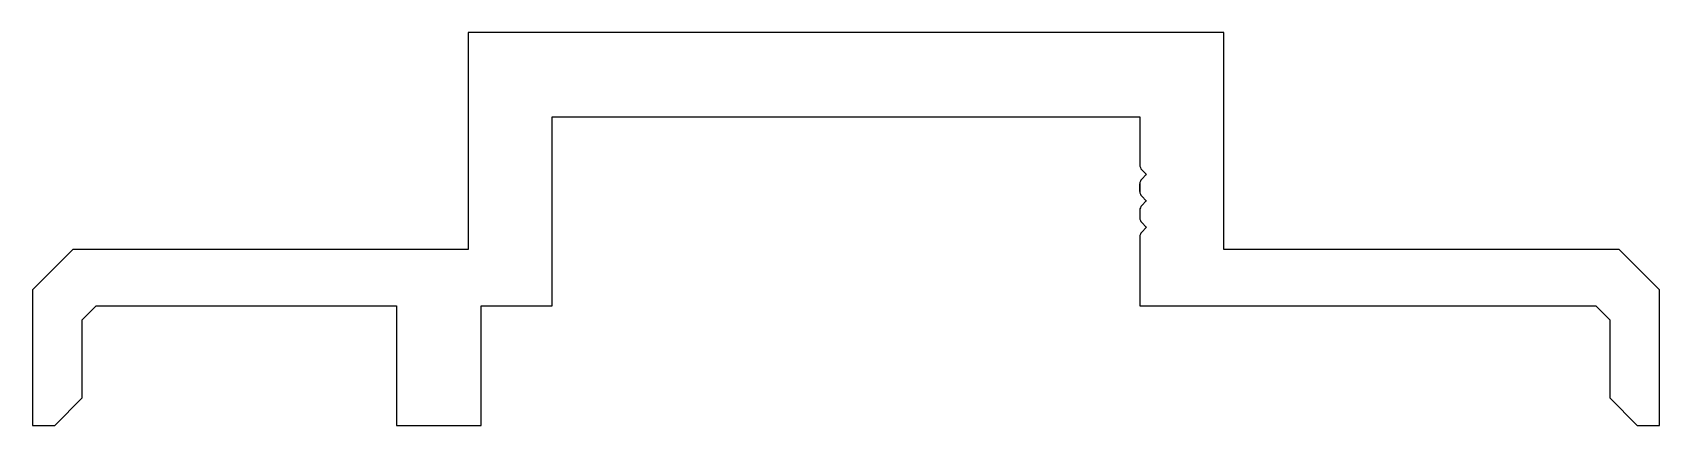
# Model space of a CAD drawing. Extents: x -30.8 to 30.7, y 0.8 to 15.6.
import ezdxf

# ---------------------------------------------------------------- set-up
doc = ezdxf.new("R2010")
doc.units = 0
doc.layers.get('0').update_dxf_attribs({"linetype": 'CONTINUOUS'})

msp = doc.modelspace()

# ---------------------------------------------------------------- linework, layer by layer
at = {"color": 7}
for p, q in [((14.272, 15.633), (-14.303, 15.633)), ((-14.303, 15.633), (-14.303, 7.445)), ((14.272, 7.445), (14.272, 15.633)), ((-11.128, 5.311), (-11.128, 12.458)), ((-11.128, 12.458), (11.097, 12.458)), ((11.097, 12.458), (11.097, 10.633)), ((11.097, 10.633), (11.097, 10.633)), ((11.097, 9.926), (11.097, 9.633)), ((11.097, 9.633), (11.097, 9.926)), ((11.097, 9.926), (11.097, 9.633)), ((11.097, 9.633), (11.097, 9.926)), ((11.097, 9.926), (11.097, 9.633)), ((11.17, 10.456), (11.341, 10.285)), ((11.341, 10.274), (11.17, 10.103)), ((11.17, 9.456), (11.341, 9.285)), ((11.341, 9.274), (11.17, 9.103)), ((11.097, 8.926), (11.097, 8.633)), ((11.17, 8.456), (11.341, 8.285)), ((11.341, 8.274), (11.17, 8.103)), ((-29.251, 7.445), (-30.779, 5.918)), ((-14.303, 7.445), (-29.251, 7.445)), ((11.097, 7.926), (11.097, 5.311)), ((29.22, 7.445), (14.272, 7.445)), ((30.748, 5.918), (29.22, 7.445)), ((-30.779, 5.918), (-30.779, 0.8)), ((30.748, 0.8), (30.748, 5.918)), ((-28.899, 4.786), (-28.649, 5.036)), ((-28.649, 5.036), (-28.374, 5.311)), ((-28.374, 5.311), (-17.017, 5.311)), ((-17.017, 5.311), (-17.017, 0.8)), ((-13.817, 0.8), (-13.817, 5.311)), ((-13.817, 5.311), (-11.128, 5.311)), ((11.097, 5.311), (28.342, 5.311)), ((28.342, 5.311), (28.618, 5.036)), ((28.618, 5.036), (28.868, 4.786)), ((-28.899, 1.843), (-28.899, 4.786)), ((28.868, 4.786), (28.868, 1.843)), ((-29.942, 0.8), (-28.899, 1.843)), ((28.868, 1.843), (29.91, 0.8)), ((-30.779, 0.8), (-29.942, 0.8)), ((-17.017, 0.8), (-13.817, 0.8)), ((29.91, 0.8), (30.748, 0.8))]:
    msp.add_line(p, q, dxfattribs=at)
for centre, radius, start, end in [((11.347, 10.633), 0.25, 180, 225), ((11.347, 9.926), 0.25, 135, 180), ((11.336, 10.28), 0.008, 315, 45), ((11.347, 9.633), 0.25, 180, 225), ((11.336, 9.28), 0.008, 315, 45), ((11.347, 8.926), 0.25, 135, 180), ((11.347, 8.633), 0.25, 180, 225), ((11.347, 7.926), 0.25, 135, 180), ((11.336, 8.28), 0.008, 315, 45)]:
    msp.add_arc(centre, radius, start, end, dxfattribs=at)

doc.saveas('drawing.dxf')
